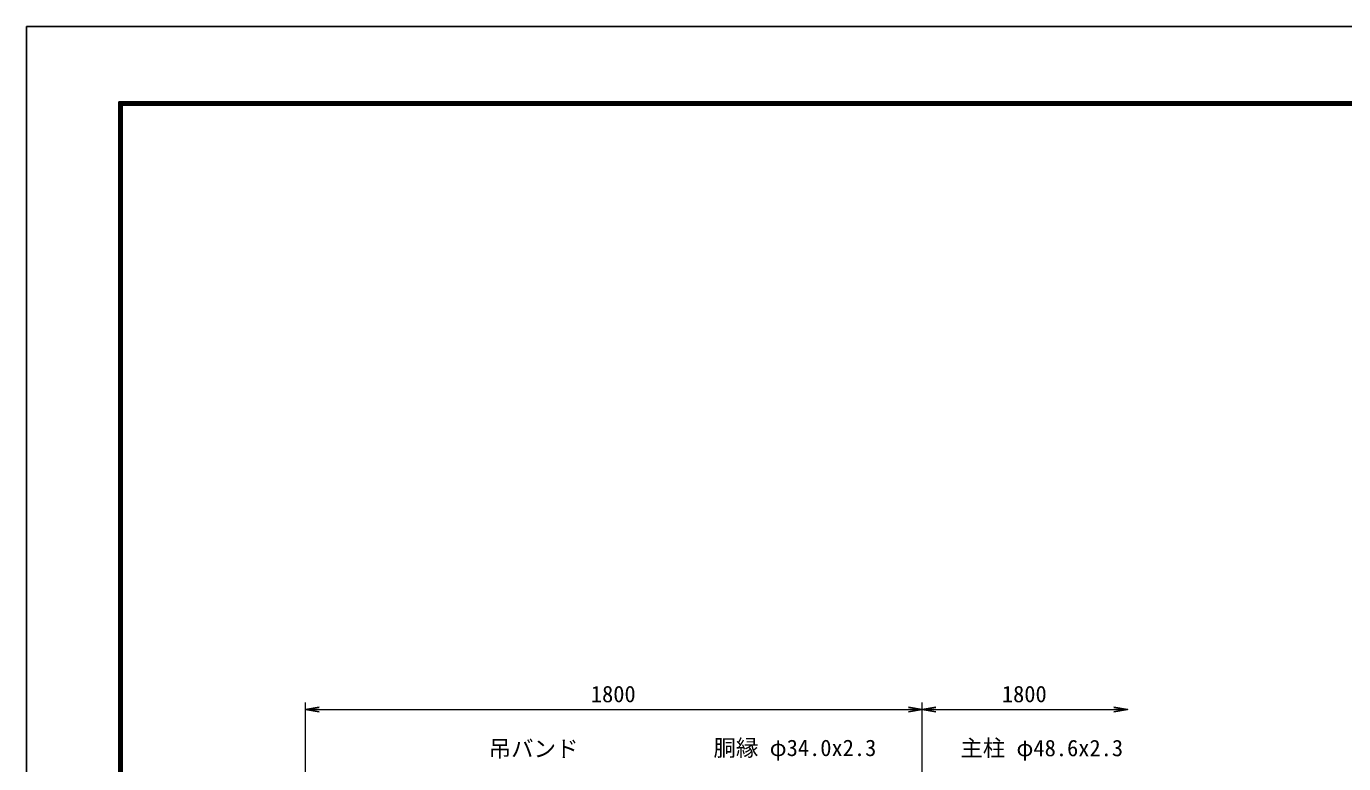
# Model space of a CAD drawing. Units: millimetres, scale not verified. Extents: x -4200 to 4200, y -2970 to 2970.
# Drawn here: x -4200 to -354, y 817 to 2970 of the extents above; entities that cross this region are included whole.
import ezdxf
from ezdxf.enums import TextEntityAlignment as Align

# ---------------------------------------------------------------- set-up
doc = ezdxf.new("R2010")
doc.units = ezdxf.units.MM
doc.header["$LTSCALE"] = 10
for name, color, linetype, lineweight in [('0-5_D-STR-DIM', 7, 'Continuous', 13), ('0-A_D-STR-TXT', 7, 'Continuous', 13), ('0-C_D-TTL', 7, 'Continuous', 25)]:
    doc.layers.add(name, color=color, linetype=linetype, lineweight=lineweight)
doc.layers.add('0-6_0', color=7, linetype='Continuous')
doc.styles.add('ＭＳ ゴシック', font='')
doc.styles.get('ＭＳ ゴシック').set_extended_font_data('MS Gothic')

# ---------------------------------------------------------------- blocks, each defined once
blk = doc.blocks.new('_Open')
at = {"layer": '0-6_0'}
blk.add_line((-10, 1.667), (0, 0), dxfattribs=at)
blk.add_lwpolyline([(-10, -1.667), (0, 0), (-10, 0)], dxfattribs=at)

msp = doc.modelspace()

# ---------------------------------------------------------------- linework, layer by layer
at = {"layer": '0-5_D-STR-DIM'}
for p, q in [((-3384.65, 720.23), (-3384.65, 995.23)), ((-3344.65, 975.23), (-1624.65, 975.23)), ((-1584.65, 720.23), (-1584.65, 995.23)), ((-1584.65, 720.23), (-1584.65, 995.23)), ((-1544.65, 975.23), (-1024.65, 975.23))]:
    msp.add_line(p, q, dxfattribs=at)
at = {"layer": '0-C_D-TTL', "color": 2}
msp.add_lwpolyline([(-4199.68, 2970.23), (4200.32, 2970.23), (4200.32, -2969.77), (-4199.68, -2969.77)], close=True, dxfattribs=at)
at = {"layer": '0-C_D-TTL'}
for points in [[(-3929.68, 2750.23), (3930.32, 2750.23), (3930.32, -2749.77), (-3929.68, -2749.77)], [(-3927.18, 2747.73), (3927.82, 2747.73), (3927.82, -2747.27), (-3927.18, -2747.27)], [(-3924.68, 2745.23), (3925.32, 2745.23), (3925.32, -2744.77), (-3924.68, -2744.77)], [(-3922.18, 2742.73), (3922.82, 2742.73), (3922.82, -2742.27), (-3922.18, -2742.27)], [(-3919.68, 2740.23), (3920.32, 2740.23), (3920.32, -2739.77), (-3919.68, -2739.77)]]:
    msp.add_lwpolyline(points, close=True, dxfattribs=at)

# ---------------------------------------------------------------- block references
at = {"layer": '0-5_D-STR-DIM', "xscale": 4, "yscale": 4, "rotation": 180}
for p in [(-3384.65, 975.23), (-1584.65, 975.23)]:
    msp.add_blockref('_Open', p, dxfattribs=at)
at = {"layer": '0-5_D-STR-DIM', "xscale": 4, "yscale": 4}
for p in [(-1584.65, 975.23), (-984.65, 975.23)]:
    msp.add_blockref('_Open', p, dxfattribs=at)

# ---------------------------------------------------------------- texts
at = {"layer": '0-5_D-STR-DIM', "style": 'ＭＳ ゴシック'}
for p in [(-2551.55, 981.97), (-1351.55, 981.97)]:
    msp.add_text('1800', height=48.09, dxfattribs=at).set_placement(p, align=Align.BOTTOM_LEFT)
at = {"layer": '0-A_D-STR-TXT', "style": 'ＭＳ ゴシック'}
for s, p in [('吊バンド', (-2850.06, 822.34)), ('胴縁 φ34.0x2.3', (-2193.49, 824.75)), ('主柱 φ48.6x2.3', (-1473.02, 824.24))]:
    msp.add_text(s, height=48.09, dxfattribs=at).set_placement(p, align=Align.BOTTOM_LEFT)

doc.saveas('drawing.dxf')
